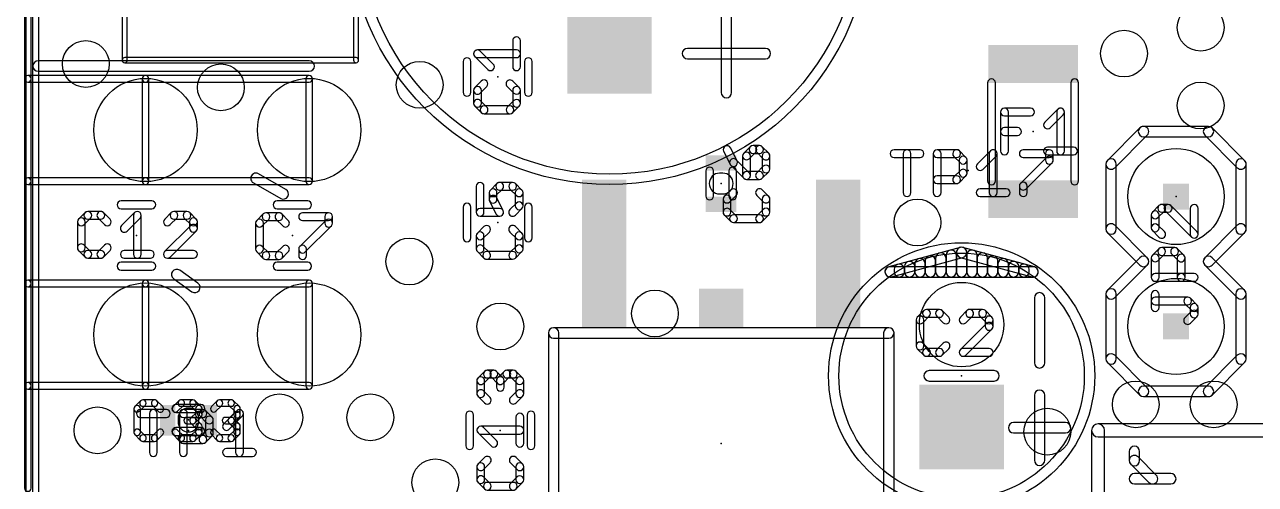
# Model space of a CAD drawing. Extents: x -56 to 120, y -53 to 58.
# Drawn here: x -0.15 to 23.9, y 32.47 to 41.46 of the extents above; entities that cross this region are included whole.
import ezdxf

# ---------------------------------------------------------------- set-up
doc = ezdxf.new("R2010")
doc.units = 0
for name, color, linetype in [('125', 6, 'CONTINUOUS'), ('126', 6, 'CONTINUOUS'), ('17', 82, 'CONTINUOUS'), ('18', 82, 'CONTINUOUS'), ('20', 7, 'CONTINUOUS'), ('21', 253, 'CONTINUOUS'), ('22', 253, 'CONTINUOUS'), ('23', 7, 'CONTINUOUS'), ('24', 7, 'CONTINUOUS'), ('49', 253, 'CONTINUOUS'), ('51', 253, 'CONTINUOUS'), ('52', 253, 'CONTINUOUS')]:
    doc.layers.add(name, color=color, linetype=linetype)

# ---------------------------------------------------------------- blocks, each defined once
blk = doc.blocks.new('SQUAREP')
blk.add_solid([(-0.5, -0.5), (0.5, -0.5), (-0.5, 0.5), (0.5, 0.5)])
blk = doc.blocks.new('ROUNDP')
blk.add_circle((0, 0), 0.5)
blk = doc.blocks.new('RECT')
blk.add_solid([(-0.5, -0.5), (0.5, -0.5), (-0.5, 0.5), (0.5, 0.5)])
blk = doc.blocks.new('ROUNDV')
blk.add_circle((0, 0), 0.5)

msp = doc.modelspace()

# ---------------------------------------------------------------- linework, layer by layer
at = {"layer": '125'}
for points in [[(9.538, 40.6366), (9.538, 41.1446, 1), (9.386, 41.1446), (9.386, 40.6366, 1)], [(8.699, 40.8146), (9.462, 40.8146, 1), (9.462, 40.9666), (8.699, 40.9666, 1)], [(9.0067, 40.6903), (8.7527, 40.9443, 1), (8.6453, 40.8369), (8.8993, 40.5829, 1)], [(8.623, 40.1756), (8.623, 39.9216, 1), (8.775, 39.9216), (8.775, 40.1756, 1)], [(8.7723, 40.3563), (8.6453, 40.2293, 1), (8.7527, 40.1219), (8.8797, 40.2489, 1)], [(9.5155, 40.2296), (9.3875, 40.3566, 1), (9.2805, 40.2486), (9.4085, 40.1216, 1)], [(9.538, 39.9216), (9.538, 40.1756, 1), (9.386, 40.1756), (9.386, 39.9216, 1)], [(8.6453, 39.8679), (8.7723, 39.7409, 1), (8.8797, 39.8483), (8.7527, 39.9753, 1)], [(9.3875, 39.7406), (9.5155, 39.8676, 1), (9.4085, 39.9756), (9.2805, 39.8486, 1)], [(8.826, 39.7186), (9.334, 39.7186, 1), (9.334, 39.8706), (8.826, 39.8706, 1)], [(19.0754, 38.989), (19.0754, 39.7517, 1), (18.923, 39.7517), (18.923, 38.989, 1)], [(18.9992, 39.6755), (19.5076, 39.6755, 1), (19.5076, 39.8279), (18.9992, 39.8279, 1)], [(19.895, 39.4436), (20.1493, 39.6978, 1), (20.0415, 39.8055), (19.7873, 39.5513, 1)], [(20.0192, 39.7517), (20.0192, 38.989, 1), (20.1716, 38.989), (20.1716, 39.7517, 1)], [(18.9992, 39.2941), (19.2534, 39.2941, 1), (19.2534, 39.4465), (18.9992, 39.4465, 1)], [(13.508, 38.9842), (13.635, 38.7302, 1), (13.771, 38.7982), (13.644, 39.0522, 1)], [(14.0303, 39.0719), (13.9033, 38.9449, 1), (14.0107, 38.8375), (14.1377, 38.9645, 1)], [(14.211, 39.0942), (14.084, 39.0942, 1), (14.084, 38.9422), (14.211, 38.9422, 1)], [(14.3917, 38.9449), (14.2647, 39.0719, 1), (14.1573, 38.9645), (14.2843, 38.8375, 1)], [(19.8412, 38.9128), (20.3496, 38.9128, 1), (20.3496, 39.0652), (19.8412, 39.0652, 1)], [(13.6493, 38.7105), (13.9033, 38.4565, 1), (14.0107, 38.5639), (13.7567, 38.8179, 1)], [(13.881, 38.8912), (13.881, 38.5102, 1), (14.033, 38.5102), (14.033, 38.8912, 1)], [(14.414, 38.6372), (14.414, 38.8912, 1), (14.262, 38.8912), (14.262, 38.6372, 1)], [(13.957, 38.4342), (14.211, 38.4342, 1), (14.211, 38.5862), (13.957, 38.5862, 1)], [(14.2647, 38.4565), (14.3917, 38.5835, 1), (14.2843, 38.6909), (14.1573, 38.5639, 1)], [(8.6734, 38.3002), (8.6734, 37.7912, 1), (8.8254, 37.7912), (8.8254, 38.3002, 1)], [(9.0569, 38.1192), (9.1849, 38.2462, 1), (9.0779, 38.3542), (8.9499, 38.2272, 1)], [(9.1314, 38.2242), (9.3854, 38.2242, 1), (9.3854, 38.3762), (9.1314, 38.3762, 1)], [(9.3317, 38.2465), (9.4587, 38.1195, 1), (9.5661, 38.2269), (9.4391, 38.3539, 1)], [(13.6493, 38.2299), (13.5223, 38.1029, 1), (13.6297, 37.9955), (13.7567, 38.1225, 1)], [(14.3917, 38.1029), (14.2647, 38.2299, 1), (14.1573, 38.1225), (14.2843, 37.9955, 1)], [(9.0794, 38.0452), (9.0794, 38.1732, 1), (8.9274, 38.1732), (8.9274, 38.0452, 1)], [(9.1993, 37.8254), (9.0713, 38.0794, 1), (8.9355, 38.011), (9.0635, 37.757, 1)], [(9.4364, 38.1732), (9.4364, 37.9182, 1), (9.5884, 37.9182), (9.5884, 38.1732, 1)], [(13.5, 38.0492), (13.5, 37.7952, 1), (13.652, 37.7952), (13.652, 38.0492, 1)], [(14.414, 37.7952), (14.414, 38.0492, 1), (14.262, 38.0492), (14.262, 37.7952, 1)], [(1.0277, 37.7857), (0.9007, 37.6587, 1), (1.0081, 37.5513), (1.1351, 37.6783, 1)], [(1.3354, 37.808), (1.0814, 37.808, 1), (1.0814, 37.656), (1.3354, 37.656, 1)], [(1.5161, 37.6587), (1.3891, 37.7857, 1), (1.2817, 37.6783), (1.4087, 37.5513, 1)], [(1.849, 37.4242), (2.104, 37.6782, 1), (1.9968, 37.7858), (1.7418, 37.5318, 1)], [(1.9744, 37.732), (1.9744, 36.97, 1), (2.1264, 36.97), (2.1264, 37.732, 1)], [(2.7119, 37.786), (2.5839, 37.659, 1), (2.6909, 37.551), (2.8189, 37.678, 1)], [(3.0194, 37.808), (2.7654, 37.808, 1), (2.7654, 37.656), (3.0194, 37.656, 1)], [(3.2001, 37.6587), (3.0731, 37.7857, 1), (2.9657, 37.6783), (3.0927, 37.5513, 1)], [(4.5105, 37.7603), (4.3835, 37.6333, 1), (4.4909, 37.5259), (4.6179, 37.6529, 1)], [(4.8192, 37.7826), (4.5642, 37.7826, 1), (4.5642, 37.6306), (4.8192, 37.6306, 1)], [(4.9999, 37.6333), (4.8729, 37.7603, 1), (4.7655, 37.6529), (4.8925, 37.5259, 1)], [(5.2792, 37.6306), (5.7882, 37.6306, 1), (5.7882, 37.7826), (5.2792, 37.7826, 1)], [(5.7122, 37.7066), (5.7122, 37.5796, 1), (5.8642, 37.5796), (5.8642, 37.7066, 1)], [(8.7494, 37.7152), (9.1314, 37.7152, 1), (9.1314, 37.8672), (8.7494, 37.8672, 1)], [(9.4587, 37.9719), (9.3317, 37.8449, 1), (9.4391, 37.7375), (9.5661, 37.8645, 1)], [(13.5223, 37.7415), (13.6493, 37.6145, 1), (13.7567, 37.7219), (13.6297, 37.8489, 1)], [(14.2647, 37.6145), (14.3917, 37.7415, 1), (14.2843, 37.8489), (14.1573, 37.7219, 1)], [(0.8784, 37.605), (0.8784, 37.097, 1), (1.0304, 37.097), (1.0304, 37.605, 1)], [(2.6911, 36.9162), (3.2001, 37.4242, 1), (3.0927, 37.5318), (2.5837, 37.0238, 1)], [(3.2224, 37.478), (3.2224, 37.605, 1), (3.0704, 37.605), (3.0704, 37.478, 1)], [(4.3612, 37.5796), (4.3612, 37.0716, 1), (4.5132, 37.0716), (4.5132, 37.5796, 1)], [(5.7345, 37.6334), (5.2255, 37.1254, 1), (5.3329, 37.0178), (5.8419, 37.5258, 1)], [(8.8227, 37.5119), (8.6957, 37.3849, 1), (8.8031, 37.2775), (8.9301, 37.4045, 1)], [(9.5661, 37.3849), (9.4391, 37.5119, 1), (9.3317, 37.4045), (9.4587, 37.2775, 1)], [(13.703, 37.5922), (14.211, 37.5922, 1), (14.211, 37.7442), (13.703, 37.7442, 1)], [(8.6734, 37.3312), (8.6734, 37.0762, 1), (8.8254, 37.0762), (8.8254, 37.3312, 1)], [(9.5884, 37.0762), (9.5884, 37.3312, 1), (9.4364, 37.3312), (9.4364, 37.0762, 1)], [(0.9007, 37.0433), (1.0277, 36.9163, 1), (1.1351, 37.0237), (1.0081, 37.1507, 1)], [(1.3891, 36.9163), (1.5161, 37.0433, 1), (1.4087, 37.1507), (1.2817, 37.0237, 1)], [(4.3835, 37.0179), (4.5105, 36.8909, 1), (4.6179, 36.9983), (4.4909, 37.1253, 1)], [(4.8729, 36.8909), (4.9999, 37.0179, 1), (4.8925, 37.1253), (4.7655, 36.9983, 1)], [(5.2032, 37.0716), (5.2032, 36.9446, 1), (5.3552, 36.9446), (5.3552, 37.0716, 1)], [(8.6957, 37.0225), (8.8227, 36.8955, 1), (8.9301, 37.0029), (8.8031, 37.1299, 1)], [(9.4391, 36.8955), (9.5661, 37.0225, 1), (9.4587, 37.1299), (9.3317, 37.0029, 1)], [(1.0814, 36.894), (1.3354, 36.894, 1), (1.3354, 37.046), (1.0814, 37.046, 1)], [(1.7954, 36.894), (2.3044, 36.894, 1), (2.3044, 37.046), (1.7954, 37.046, 1)], [(3.1464, 37.046), (2.6374, 37.046, 1), (2.6374, 36.894), (3.1464, 36.894, 1)], [(4.5642, 36.8686), (4.8192, 36.8686, 1), (4.8192, 37.0206), (4.5642, 37.0206, 1)], [(8.8764, 36.8732), (9.3854, 36.8732, 1), (9.3854, 37.0252), (8.8764, 37.0252, 1)], [(8.8162, 34.4472), (8.9433, 34.5743, 1), (8.8356, 34.682), (8.7085, 34.5549, 1)], [(8.8895, 34.552), (9.0166, 34.552, 1), (9.0166, 34.7044), (8.8895, 34.7044, 1)], [(8.9627, 34.5743), (9.0898, 34.4472, 1), (9.1976, 34.5549), (9.0704, 34.682, 1)], [(9.1976, 34.4472), (9.3247, 34.5743, 1), (9.2169, 34.682), (9.0898, 34.5549, 1)], [(9.2708, 34.552), (9.3979, 34.552, 1), (9.3979, 34.7044), (9.2708, 34.7044, 1)], [(9.344, 34.5743), (9.4711, 34.4472, 1), (9.5789, 34.5549), (9.4518, 34.682, 1)], [(8.8385, 34.2468), (8.8385, 34.5011, 1), (8.6861, 34.5011), (8.6861, 34.2468, 1)], [(9.0675, 34.5011), (9.0675, 34.3739, 1), (9.2199, 34.3739), (9.2199, 34.5011, 1)], [(9.4488, 34.5011), (9.4488, 34.2468, 1), (9.6012, 34.2468), (9.6012, 34.5011, 1)], [(8.9433, 34.1736), (8.8162, 34.3007, 1), (8.7085, 34.193), (8.8356, 34.0658, 1)], [(9.4711, 34.3007), (9.344, 34.1736, 1), (9.4518, 34.0658), (9.5789, 34.193, 1)], [(2.1141, 34.1065), (2.0001, 33.9925, 1), (2.0899, 33.9027), (2.2039, 34.0167, 1)], [(1.9815, 33.9476), (1.9815, 33.4896, 1), (2.1085, 33.4896), (2.1085, 33.9476, 1)], [(2.388, 34.1251), (2.159, 34.1251, 1), (2.159, 33.9981), (2.388, 33.9981, 1)], [(2.5469, 33.9925), (2.4329, 34.1065, 1), (2.3431, 34.0167), (2.4571, 33.9027, 1)], [(2.8377, 33.9025), (2.9527, 34.0165, 1), (2.8633, 34.1067), (2.7483, 33.9927, 1)], [(2.908, 33.9981), (3.136, 33.9981, 1), (3.136, 34.1251), (2.908, 34.1251, 1)], [(3.0913, 34.0165), (3.2063, 33.9025, 1), (3.2957, 33.9927), (3.1807, 34.1067, 1)], [(3.1875, 33.9476), (3.1875, 33.8336, 1), (3.3145, 33.8336), (3.3145, 33.9476, 1)], [(3.5869, 33.9027), (3.7009, 34.0167, 1), (3.6111, 34.1065), (3.4971, 33.9925, 1)], [(3.656, 33.9981), (3.885, 33.9981, 1), (3.885, 34.1251), (3.656, 34.1251, 1)], [(3.8401, 34.0167), (3.9541, 33.9027, 1), (4.0439, 33.9925), (3.9299, 34.1065, 1)], [(3.9355, 33.9476), (3.9355, 33.8336, 1), (4.0625, 33.8336), (4.0625, 33.9476, 1)], [(3.136, 33.7821), (3.022, 33.7821, 1), (3.022, 33.6551), (3.136, 33.6551, 1)], [(3.2061, 33.8785), (3.0911, 33.7635, 1), (3.1809, 33.6737), (3.2959, 33.7887, 1)], [(3.0913, 33.6735), (3.2063, 33.5595, 1), (3.2957, 33.6497), (3.1807, 33.7637, 1)], [(3.885, 33.7821), (3.77, 33.7821, 1), (3.77, 33.6551), (3.885, 33.6551, 1)], [(3.9539, 33.8783), (3.8399, 33.7633, 1), (3.9301, 33.6739), (4.0441, 33.7889, 1)], [(3.8401, 33.6737), (3.9541, 33.5597, 1), (4.0439, 33.6495), (3.9299, 33.7635, 1)], [(9.6012, 33.2778), (9.6012, 33.7862, 1), (9.4488, 33.7862), (9.4488, 33.2778, 1)], [(2.0001, 33.4447), (2.1141, 33.3307, 1), (2.2039, 33.4205), (2.0899, 33.5345, 1)], [(2.4329, 33.3307), (2.5469, 33.4447, 1), (2.4571, 33.5345), (2.3431, 33.4205, 1)], [(2.9527, 33.4207), (2.8377, 33.5347, 1), (2.7483, 33.4445), (2.8633, 33.3305, 1)], [(3.2063, 33.5347), (3.0913, 33.4207, 1), (3.1807, 33.3305), (3.2957, 33.4445, 1)], [(3.1875, 33.6046), (3.1875, 33.4896, 1), (3.3145, 33.4896), (3.3145, 33.6046, 1)], [(3.7009, 33.4205), (3.5869, 33.5345, 1), (3.4971, 33.4447), (3.6111, 33.3307, 1)], [(3.9541, 33.5345), (3.8401, 33.4205, 1), (3.9299, 33.3307), (4.0439, 33.4447, 1)], [(3.9355, 33.6046), (3.9355, 33.4896, 1), (4.0625, 33.4896), (4.0625, 33.6046, 1)], [(8.7623, 33.4558), (9.525, 33.4558, 1), (9.525, 33.6082), (8.7623, 33.6082, 1)], [(9.0704, 33.3316), (8.8162, 33.5859, 1), (8.7085, 33.4781), (8.9627, 33.2239, 1)], [(2.159, 33.3121), (2.388, 33.3121, 1), (2.388, 33.4391), (2.159, 33.4391, 1)], [(3.136, 33.4391), (2.908, 33.4391, 1), (2.908, 33.3121), (3.136, 33.3121, 1)], [(3.885, 33.4391), (3.656, 33.4391, 1), (3.656, 33.3121), (3.885, 33.3121, 1)], [(8.8356, 32.9981), (8.7085, 32.871, 1), (8.8162, 32.7632), (8.9433, 32.8904, 1)], [(9.5789, 32.871), (9.4518, 32.9981, 1), (9.344, 32.8904), (9.4711, 32.7632, 1)], [(8.6861, 32.8171), (8.6861, 32.5629, 1), (8.8385, 32.5629), (8.8385, 32.8171, 1)], [(9.6012, 32.5629), (9.6012, 32.8171, 1), (9.4488, 32.8171), (9.4488, 32.5629, 1)], [(8.7085, 32.509), (8.8356, 32.3819, 1), (8.9433, 32.4897), (8.8162, 32.6168, 1)], [(8.8895, 32.3596), (9.3979, 32.3596, 1), (9.3979, 32.512), (8.8895, 32.512, 1)], [(9.4518, 32.3819), (9.5789, 32.509, 1), (9.4711, 32.6168), (9.344, 32.4897, 1)]]:
    msp.add_lwpolyline(points, format="xyb", close=True, dxfattribs=at)
at = {"layer": '126'}
for points in [[(21.6452, 39.4418), (21.0102, 38.8068, 1), (21.1538, 38.6632), (21.7888, 39.2982, 1)], [(22.987, 39.4716), (21.717, 39.4716, 1), (21.717, 39.2684), (22.987, 39.2684, 1)], [(23.6938, 38.8068), (23.0588, 39.4418, 1), (22.9152, 39.2982), (23.5502, 38.6632, 1)], [(16.8402, 38.8627), (17.3486, 38.8627, 1), (17.3486, 39.0151), (16.8402, 39.0151, 1)], [(17.1706, 38.1762), (17.1706, 38.9389, 1), (17.0182, 38.9389), (17.0182, 38.1762, 1)], [(17.7584, 38.1762), (17.7584, 38.9389, 1), (17.606, 38.9389), (17.606, 38.1762, 1)], [(17.6822, 38.8627), (18.0635, 38.8627, 1), (18.0635, 39.0151), (17.6822, 39.0151, 1)], [(18.0096, 38.885), (18.1367, 38.7579, 1), (18.2445, 38.8656), (18.1174, 38.9927, 1)], [(18.578, 38.6308), (18.8322, 38.885, 1), (18.7245, 38.9927), (18.4702, 38.7385, 1)], [(18.7021, 38.9389), (18.7021, 38.1762, 1), (18.8545, 38.1762), (18.8545, 38.9389, 1)], [(19.3661, 38.8627), (19.8745, 38.8627, 1), (19.8745, 39.0151), (19.3661, 39.0151, 1)], [(19.7983, 38.9389), (19.7983, 38.8117, 1), (19.9507, 38.8117), (19.9507, 38.9389, 1)], [(18.1144, 38.8117), (18.1144, 38.5575, 1), (18.2668, 38.5575), (18.2668, 38.8117, 1)], [(19.8206, 38.8656), (19.3122, 38.3572, 1), (19.42, 38.2494), (19.9284, 38.7579, 1)], [(20.9804, 38.735), (20.9804, 37.465, 1), (21.1836, 37.465), (21.1836, 38.735, 1)], [(23.7236, 37.465), (23.7236, 38.735, 1), (23.5204, 38.735), (23.5204, 37.465, 1)], [(18.0635, 38.5066), (17.6822, 38.5066, 1), (17.6822, 38.3542), (18.0635, 38.3542, 1)], [(18.1367, 38.6114), (18.0096, 38.4843, 1), (18.1174, 38.3765), (18.2445, 38.5036, 1)], [(18.5241, 38.1), (19.0326, 38.1, 1), (19.0326, 38.2524), (18.5241, 38.2524, 1)], [(19.2899, 38.3033), (19.2899, 38.1762, 1), (19.4423, 38.1762), (19.4423, 38.3033, 1)], [(21.8692, 37.741), (21.8692, 37.487, 1), (22.0212, 37.487), (22.0212, 37.741, 1)], [(22.0185, 37.9217), (21.8915, 37.7947, 1), (21.9989, 37.6873), (22.1259, 37.8143, 1)], [(22.1992, 37.944), (22.0722, 37.944, 1), (22.0722, 37.792), (22.1992, 37.792, 1)], [(22.7609, 37.4137), (22.2529, 37.9217, 1), (22.1455, 37.8143), (22.6535, 37.3063, 1)], [(22.6312, 37.868), (22.6312, 37.36, 1), (22.7832, 37.36), (22.7832, 37.868, 1)], [(21.0102, 37.3932), (21.6452, 36.7582, 1), (21.7888, 36.9018), (21.1538, 37.5368, 1)], [(21.8915, 37.4333), (22.0185, 37.3063, 1), (22.1259, 37.4137), (21.9989, 37.5407, 1)], [(23.0588, 36.7582), (23.6938, 37.3932, 1), (23.5502, 37.5368), (22.9152, 36.9018, 1)], [(21.9989, 36.8453), (22.1259, 36.9723, 1), (22.0185, 37.0797), (21.8915, 36.9527, 1)], [(22.0722, 36.95), (22.3262, 36.95, 1), (22.3262, 37.102), (22.0722, 37.102, 1)], [(22.2725, 36.9723), (22.3995, 36.8453, 1), (22.5069, 36.9527), (22.3799, 37.0797, 1)], [(21.6452, 36.9018), (21.0102, 36.2668, 1), (21.1538, 36.1232), (21.7888, 36.7582, 1)], [(22.0212, 36.518), (22.0212, 36.899, 1), (21.8692, 36.899), (21.8692, 36.518, 1)], [(22.3772, 36.899), (22.3772, 36.518, 1), (22.5292, 36.518), (22.5292, 36.899, 1)], [(23.6938, 36.2668), (23.0588, 36.9018, 1), (22.9152, 36.7582), (23.5502, 36.1232, 1)], [(22.4532, 36.594), (21.9452, 36.594, 1), (21.9452, 36.442), (22.4532, 36.442, 1)], [(22.7072, 36.594), (22.4532, 36.594, 1), (22.4532, 36.442), (22.7072, 36.442, 1)], [(20.9804, 36.195), (20.9804, 34.925, 1), (21.1836, 34.925), (21.1836, 36.195, 1)], [(22.0212, 35.93), (22.0212, 36.184, 1), (21.8692, 36.184), (21.8692, 35.93, 1)], [(22.5802, 36.133), (21.9452, 36.133, 1), (21.9452, 35.981), (22.5802, 35.981, 1)], [(22.7609, 35.9837), (22.6339, 36.1107, 1), (22.5265, 36.0033), (22.6535, 35.8763, 1)], [(23.7236, 34.925), (23.7236, 36.195, 1), (23.5204, 36.195), (23.5204, 34.925, 1)], [(17.4214, 35.8685), (17.2943, 35.7414, 1), (17.4021, 35.6337), (17.5292, 35.7608, 1)], [(17.7295, 35.8909), (17.4753, 35.8909, 1), (17.4753, 35.7385), (17.7295, 35.7385, 1)], [(17.9105, 35.7414), (17.7834, 35.8685, 1), (17.6756, 35.7608), (17.8028, 35.6337, 1)], [(18.2634, 35.8685), (18.1363, 35.7414, 1), (18.244, 35.6337), (18.3712, 35.7608, 1)], [(18.5715, 35.8909), (18.3173, 35.8909, 1), (18.3173, 35.7385), (18.5715, 35.7385, 1)], [(18.7525, 35.7414), (18.6254, 35.8685, 1), (18.5176, 35.7608), (18.6447, 35.6337, 1)], [(22.6339, 35.6223), (22.7609, 35.7493, 1), (22.6535, 35.8567), (22.5265, 35.7297, 1)], [(22.7832, 35.803), (22.7832, 35.93, 1), (22.6312, 35.93), (22.6312, 35.803, 1)], [(17.272, 35.6875), (17.272, 35.1791, 1), (17.4244, 35.1791), (17.4244, 35.6875, 1)], [(18.244, 34.9981), (18.7525, 35.5066, 1), (18.6447, 35.6143), (18.1363, 35.1059, 1)], [(18.7748, 35.5604), (18.7748, 35.6875, 1), (18.6224, 35.6875), (18.6224, 35.5604, 1)], [(17.2943, 35.1252), (17.4214, 34.9981, 1), (17.5292, 35.1059), (17.4021, 35.233, 1)], [(17.4753, 34.9758), (17.7295, 34.9758, 1), (17.7295, 35.1282), (17.4753, 35.1282, 1)], [(17.7834, 34.9981), (17.9105, 35.1252, 1), (17.8028, 35.233), (17.6756, 35.1059, 1)], [(18.6986, 35.1282), (18.1902, 35.1282, 1), (18.1902, 34.9758), (18.6986, 34.9758, 1)], [(21.0102, 34.8532), (21.6452, 34.2182, 1), (21.7888, 34.3618), (21.1538, 34.9968, 1)], [(23.0588, 34.2182), (23.6938, 34.8532, 1), (23.5502, 34.9968), (22.9152, 34.3618, 1)], [(21.717, 34.1884), (22.987, 34.1884, 1), (22.987, 34.3916), (21.717, 34.3916, 1)], [(2.1082, 33.7827), (2.6166, 33.7827, 1), (2.6166, 33.9351), (2.1082, 33.9351, 1)], [(2.4386, 33.0962), (2.4386, 33.8589, 1), (2.2862, 33.8589), (2.2862, 33.0962, 1)], [(3.0264, 33.0962), (3.0264, 33.8589, 1), (2.874, 33.8589), (2.874, 33.0962, 1)], [(2.9502, 33.7827), (3.3315, 33.7827, 1), (3.3315, 33.9351), (2.9502, 33.9351, 1)], [(3.2776, 33.805), (3.4047, 33.6779, 1), (3.5125, 33.7856), (3.3854, 33.9127, 1)], [(3.846, 33.5508), (4.1002, 33.805, 1), (3.9925, 33.9127), (3.7382, 33.6585, 1)], [(3.9701, 33.8589), (3.9701, 33.0962, 1), (4.1225, 33.0962), (4.1225, 33.8589, 1)], [(3.3824, 33.7317), (3.3824, 33.4775, 1), (3.5348, 33.4775), (3.5348, 33.7317, 1)], [(3.4047, 33.5314), (3.2776, 33.4043, 1), (3.3854, 33.2965), (3.5125, 33.4236, 1)], [(3.3315, 33.4266), (2.9502, 33.4266, 1), (2.9502, 33.2742), (3.3315, 33.2742, 1)], [(3.7921, 33.02), (4.3006, 33.02, 1), (4.3006, 33.1724), (3.7921, 33.1724, 1)]]:
    msp.add_lwpolyline(points, format="xyb", close=True, dxfattribs=at)
at = {"layer": '20'}
msp.add_line((0, 50.8), (0, 0), dxfattribs=at)
at = {"layer": '21'}
for points in [[(6.3246, 40.8178), (1.8034, 40.8178, 1), (1.8034, 40.7162), (6.3246, 40.7162, 1)], [(8.417, 40.7368), (8.417, 40.1368, 1), (8.5694, 40.1368), (8.5694, 40.7368, 1)], [(9.617, 40.7368), (9.617, 40.1368, 1), (9.7694, 40.1368), (9.7694, 40.7368, 1)], [(21.6452, 39.4418), (21.0102, 38.8068, 1), (21.1538, 38.6632), (21.7888, 39.2982, 1)], [(22.987, 39.4716), (21.717, 39.4716, 1), (21.717, 39.2684), (22.987, 39.2684, 1)], [(23.6938, 38.8068), (23.0588, 39.4418, 1), (22.9152, 39.2982), (23.5502, 38.6632, 1)], [(21.1836, 37.465), (21.1836, 38.735, 1), (20.9804, 38.735), (20.9804, 37.465, 1)], [(23.5204, 38.735), (23.5204, 37.465, 1), (23.7236, 37.465), (23.7236, 38.735, 1)], [(4.3184, 38.3674), (4.8518, 38.0626, 1), (4.9526, 38.239), (4.4192, 38.5438, 1)], [(13.4925, 38.5572), (13.4315, 38.5572, 1), (13.4315, 38.1508), (13.4925, 38.1508, 1)], [(2.332, 38.0142), (1.732, 38.0142, 1), (1.732, 37.8618), (2.332, 37.8618, 1)], [(5.38, 38.0142), (4.78, 38.0142, 1), (4.78, 37.8618), (5.38, 37.8618, 1)], [(8.417, 37.892), (8.417, 37.292, 1), (8.5694, 37.292), (8.5694, 37.892, 1)], [(9.617, 37.892), (9.617, 37.292, 1), (9.7694, 37.292), (9.7694, 37.892, 1)], [(21.7888, 36.9018), (21.1538, 37.5368, 1), (21.0102, 37.3932), (21.6452, 36.7582, 1)], [(23.5502, 37.5368), (22.9152, 36.9018, 1), (23.0588, 36.7582), (23.6938, 37.3932, 1)], [(2.332, 36.8142), (1.732, 36.8142, 1), (1.732, 36.6618), (2.332, 36.6618, 1)], [(5.38, 36.8142), (4.78, 36.8142, 1), (4.78, 36.6618), (5.38, 36.6618, 1)], [(21.1538, 36.1232), (21.7888, 36.7582, 1), (21.6452, 36.9018), (21.0102, 36.2668, 1)], [(22.9152, 36.7582), (23.5502, 36.1232, 1), (23.6938, 36.2668), (23.0588, 36.9018, 1)], [(2.7603, 36.4933), (3.1159, 36.2393, 1), (3.2341, 36.4047), (2.8785, 36.6587, 1)], [(21.1836, 34.925), (21.1836, 36.195, 1), (20.9804, 36.195), (20.9804, 34.925, 1)], [(23.5204, 36.195), (23.5204, 34.925, 1), (23.7236, 34.925), (23.7236, 36.195, 1)], [(10.287, 29.4386), (10.2866, 35.433, 1), (10.0834, 35.433), (10.0838, 29.4386, 1)], [(10.185, 35.3314), (16.739, 35.3314, 1), (16.739, 35.5346), (10.185, 35.5346, 1)], [(16.6374, 35.433), (16.637, 29.4386, 1), (16.8402, 29.4386), (16.8406, 35.433, 1)], [(21.7888, 34.3618), (21.1538, 34.9968, 1), (21.0102, 34.8532), (21.6452, 34.2182, 1)], [(23.5502, 34.9968), (22.9152, 34.3618, 1), (23.0588, 34.2182), (23.6938, 34.8532, 1)], [(22.987, 34.3916), (21.717, 34.3916, 1), (21.717, 34.1884), (22.987, 34.1884, 1)], [(2.8448, 33.7617), (2.8448, 33.7007, 1), (3.2512, 33.7007), (3.2512, 33.7617, 1)], [(8.6202, 33.228), (8.6202, 33.828, 1), (8.4678, 33.828), (8.4678, 33.228, 1)], [(9.8202, 33.228), (9.8202, 33.828, 1), (9.6678, 33.828), (9.6678, 33.228, 1)], [(20.828, 33.401), (24.384, 33.401, 1), (24.384, 33.655), (20.828, 33.655, 1)], [(20.955, 18.2118), (20.955, 33.528, 1), (20.701, 33.528), (20.701, 18.2118, 1)], [(21.6402, 32.938), (21.6402, 33.1159, 1), (21.437, 33.1159), (21.437, 32.938, 1)], [(21.9663, 32.6539), (21.6104, 33.0098, 1), (21.4668, 32.8661), (21.8227, 32.5102, 1)], [(22.2504, 32.6837), (21.5386, 32.6837, 1), (21.5386, 32.4805), (22.2504, 32.4805, 1)]]:
    msp.add_lwpolyline(points, format="xyb", close=True, dxfattribs=at)
at = {"layer": '22'}
for points in [[(13.6652, 40.132), (13.6652, 41.656, 1), (13.462, 41.656), (13.462, 40.132, 1)], [(12.8016, 40.7924), (14.3256, 40.7924, 1), (14.3256, 40.9956), (12.8016, 40.9956, 1)], [(5.4098, 40.7516), (0.1098, 40.7516, 1), (0.1098, 40.5484), (5.4098, 40.5484, 1)], [(18.1343, 37.1058), (16.7373, 36.7248, 1), (16.7907, 36.5288), (18.1877, 36.9098, 1)], [(18.0594, 36.6268), (18.0594, 36.9524, 1), (17.8562, 36.9524), (17.8562, 36.6268, 1)], [(19.5847, 36.7248), (18.1877, 37.1058, 1), (18.1343, 36.9098), (19.5313, 36.5288, 1)], [(18.2626, 36.6268), (18.2626, 37.0078, 1), (18.0594, 37.0078), (18.0594, 36.6268, 1)], [(18.4658, 36.6268), (18.4658, 36.9524, 1), (18.2626, 36.9524), (18.2626, 36.6268, 1)], [(17.2466, 36.6268), (17.2466, 36.7307, 1), (17.0434, 36.7307), (17.0434, 36.6268, 1)], [(17.4498, 36.6268), (17.4498, 36.7861, 1), (17.2466, 36.7861), (17.2466, 36.6268, 1)], [(17.653, 36.6268), (17.653, 36.8415, 1), (17.4498, 36.8415), (17.4498, 36.6268, 1)], [(17.8562, 36.6268), (17.8562, 36.897, 1), (17.653, 36.897), (17.653, 36.6268, 1)], [(18.669, 36.6268), (18.669, 36.897, 1), (18.4658, 36.897), (18.4658, 36.6268, 1)], [(18.8722, 36.6268), (18.8722, 36.8415, 1), (18.669, 36.8415), (18.669, 36.6268, 1)], [(19.0754, 36.6268), (19.0754, 36.7861, 1), (18.8722, 36.7861), (18.8722, 36.6268, 1)], [(19.2786, 36.6268), (19.2786, 36.7307, 1), (19.0754, 36.7307), (19.0754, 36.6268, 1)], [(16.764, 36.5252), (19.558, 36.5252, 1), (19.558, 36.7284), (16.764, 36.7284, 1)], [(17.0434, 36.6268), (17.0434, 36.6753, 1), (16.8402, 36.6753), (16.8402, 36.6268, 1)], [(19.4818, 36.6268), (19.4818, 36.6753, 1), (19.2786, 36.6753), (19.2786, 36.6268, 1)], [(19.7866, 34.8488), (19.7866, 36.1188, 1), (19.5834, 36.1188), (19.5834, 34.8488, 1)], [(18.796, 34.6964), (17.526, 34.6964, 1), (17.526, 34.4932), (18.796, 34.4932, 1)], [(19.7866, 32.9438), (19.7866, 34.2138, 1), (19.5834, 34.2138), (19.5834, 32.9438, 1)], [(20.193, 33.6804), (19.177, 33.6804, 1), (19.177, 33.4772), (20.193, 33.4772, 1)]]:
    msp.add_lwpolyline(points, format="xyb", close=True, dxfattribs=at)
for centre, radius in [((11.2776, 43.434), 5.1016), ((11.2776, 43.434), 4.8984), ((18.161, 34.5948), 2.6016), ((18.161, 34.5948), 2.3984)]:
    msp.add_circle(centre, radius, dxfattribs=at)
at = {"layer": '23'}
for p in [(9.0932, 40.4368), (19.558, 39.37), (13.462, 38.354), (22.352, 38.1), (9.0932, 37.592), (2.032, 37.338), (5.08, 37.338), (3.048, 33.7312), (9.144, 33.528), (13.462, 33.274)]:
    msp.add_point(p, dxfattribs=at)
at = {"layer": '24'}
for p in [(18.288, 38.608), (18.161, 34.5948), (3.048, 33.528)]:
    msp.add_point(p, dxfattribs=at)
at = {"layer": '49'}
msp.add_lwpolyline([(0.127, 1.778), (0.127, 44.958, 1), (-0.127, 44.958), (-0.127, 1.778, 1)], format="xyb", close=True, dxfattribs=at)
at = {"layer": '51'}
for points in [[(1.7522, 44.577), (1.7522, 40.767, 1), (1.8538, 40.767), (1.8538, 44.577, 1)], [(6.2742, 44.577), (6.2742, 40.767, 1), (6.3758, 40.767), (6.3758, 44.577, 1)], [(18.669, 40.3225), (18.669, 38.4048, 1), (18.8214, 38.4048), (18.8214, 40.3225, 1)], [(20.2946, 40.3225), (20.2946, 38.4048, 1), (20.447, 38.4048), (20.447, 40.3225, 1)], [(13.3142, 38.109), (13.3142, 38.599, 1), (13.1618, 38.599), (13.1618, 38.109, 1)], [(13.6098, 38.599), (13.6098, 38.109, 1), (13.7622, 38.109), (13.7622, 38.599, 1)], [(2.803, 33.879), (3.293, 33.879, 1), (3.293, 34.0314), (2.803, 34.0314, 1)], [(3.293, 33.5834), (2.803, 33.5834, 1), (2.803, 33.431), (3.293, 33.431, 1)]]:
    msp.add_lwpolyline(points, format="xyb", close=True, dxfattribs=at)
at = {"layer": '52'}
for points in [[(-0.0267, 40.4), (-0.0267, 44.4, 1), (-0.1537, 44.4), (-0.1537, 40.4, 1)], [(-0.0267, 38.4), (-0.0267, 40.4, 1), (-0.1537, 40.4), (-0.1537, 38.4, 1)], [(2.2098, 40.4635), (-0.0902, 40.4635, 1), (-0.0902, 40.3365), (2.2098, 40.3365, 1)], [(5.4098, 40.4635), (2.2098, 40.4635, 1), (2.2098, 40.3365), (5.4098, 40.3365, 1)], [(2.2733, 38.4), (2.2733, 40.4, 1), (2.1463, 40.4), (2.1463, 38.4, 1)], [(5.4733, 38.4), (5.4733, 40.4, 1), (5.3463, 40.4), (5.3463, 38.4, 1)], [(-0.0267, 36.4), (-0.0267, 38.4, 1), (-0.1537, 38.4), (-0.1537, 36.4, 1)], [(2.2098, 38.4635), (-0.0902, 38.4635, 1), (-0.0902, 38.3365), (2.2098, 38.3365, 1)], [(5.4098, 38.4635), (2.2098, 38.4635, 1), (2.2098, 38.3365), (5.4098, 38.3365, 1)], [(-0.0267, 34.4), (-0.0267, 36.4, 1), (-0.1537, 36.4), (-0.1537, 34.4, 1)], [(2.2098, 36.4635), (-0.0902, 36.4635, 1), (-0.0902, 36.3365), (2.2098, 36.3365, 1)], [(5.4098, 36.4635), (2.2098, 36.4635, 1), (2.2098, 36.3365), (5.4098, 36.3365, 1)], [(2.2733, 34.4), (2.2733, 36.4, 1), (2.1463, 36.4), (2.1463, 34.4, 1)], [(5.4733, 34.4), (5.4733, 36.4, 1), (5.3463, 36.4), (5.3463, 34.4, 1)], [(-0.0267, 32.4), (-0.0267, 34.4, 1), (-0.1537, 34.4), (-0.1537, 32.4, 1)], [(2.2098, 34.4635), (-0.0902, 34.4635, 1), (-0.0902, 34.3365), (2.2098, 34.3365, 1)], [(5.4098, 34.4635), (2.2098, 34.4635, 1), (2.2098, 34.3365), (5.4098, 34.3365, 1)]]:
    msp.add_lwpolyline(points, format="xyb", close=True, dxfattribs=at)

# ---------------------------------------------------------------- block references
at = {"layer": '17', "rotation": 90}
for name, p, xscale, yscale in [('SQUAREP', (11.2776, 40.934), 1.651, 1.651), ('SQUAREP', (11.2776, 40.934), 1.651, 1.651), ('ROUNDP', (2.2098, 39.4), 2.0193, 2.0193), ('ROUNDP', (2.2098, 39.4), 2.0193, 2.0193), ('ROUNDP', (5.4098, 39.4), 2.0193, 2.0193), ('ROUNDP', (5.4098, 39.4), 2.0193, 2.0193), ('ROUNDP', (2.2098, 35.4), 2.0193, 2.0193), ('ROUNDP', (2.2098, 35.4), 2.0193, 2.0193), ('ROUNDP', (5.4098, 35.4), 2.0193, 2.0193), ('ROUNDP', (5.4098, 35.4), 2.0193, 2.0193), ('ROUNDP', (18.161, 35.5948), 1.651, 1.651), ('ROUNDP', (18.161, 35.5948), 1.651, 1.651), ('SQUAREP', (18.161, 33.5948), 1.651, 1.651), ('SQUAREP', (18.161, 33.5948), 1.651, 1.651)]:
    msp.add_blockref(name, p, dxfattribs=dict(at, xscale=xscale, yscale=yscale))
at = {"layer": '17', "xscale": 1.8796, "yscale": 1.8796}
for p in [(22.352, 38.1), (22.352, 38.1), (22.352, 35.56), (22.352, 35.56)]:
    msp.add_blockref('ROUNDP', p, dxfattribs=at)
at = {"layer": '18', "xscale": 0.9144, "yscale": 0.9144}
for p in [(22.8346, 41.402), (1.0414, 40.6908), (21.336, 40.894), (3.683, 40.2336), (7.5692, 40.2844), (22.8346, 39.878), (17.2974, 37.592), (7.366, 36.83), (12.1666, 35.814), (9.144, 35.56), (21.5646, 34.036), (23.0886, 34.036), (4.826, 33.782), (6.604, 33.782), (1.27, 33.528), (19.8374, 33.5026), (7.874, 32.512)]:
    msp.add_blockref('ROUNDV', p, dxfattribs=at)
at = {"layer": '21', "xscale": 0.8636, "yscale": 0.762, "rotation": 180}
msp.add_blockref('RECT', (13.462, 35.9156), dxfattribs=at)
at = {"layer": '51'}
for p, xscale, yscale, rotation in [((19.558, 40.6908), 0.7366, 1.7526, 90), ((13.4572, 38.758), 0.3, 0.5999, 270), ((11.176, 36.9824), 0.8636, 2.8956, 180), ((15.748, 36.9824), 0.8636, 2.8956, 180), ((19.558, 38.0492), 0.7366, 1.7526, 90), ((22.352, 38.1), 0.508, 0.508, 270), ((13.4572, 37.9452), 0.3, 0.5999, 270), ((22.352, 35.56), 0.508, 0.508, 270)]:
    msp.add_blockref('RECT', p, dxfattribs=dict(at, xscale=xscale, yscale=yscale, rotation=rotation))
at = {"layer": '51', "xscale": 0.3, "yscale": 0.5999}
for p in [(2.644, 33.7264), (3.4568, 33.7264)]:
    msp.add_blockref('RECT', p, dxfattribs=at)

doc.saveas('drawing.dxf')
